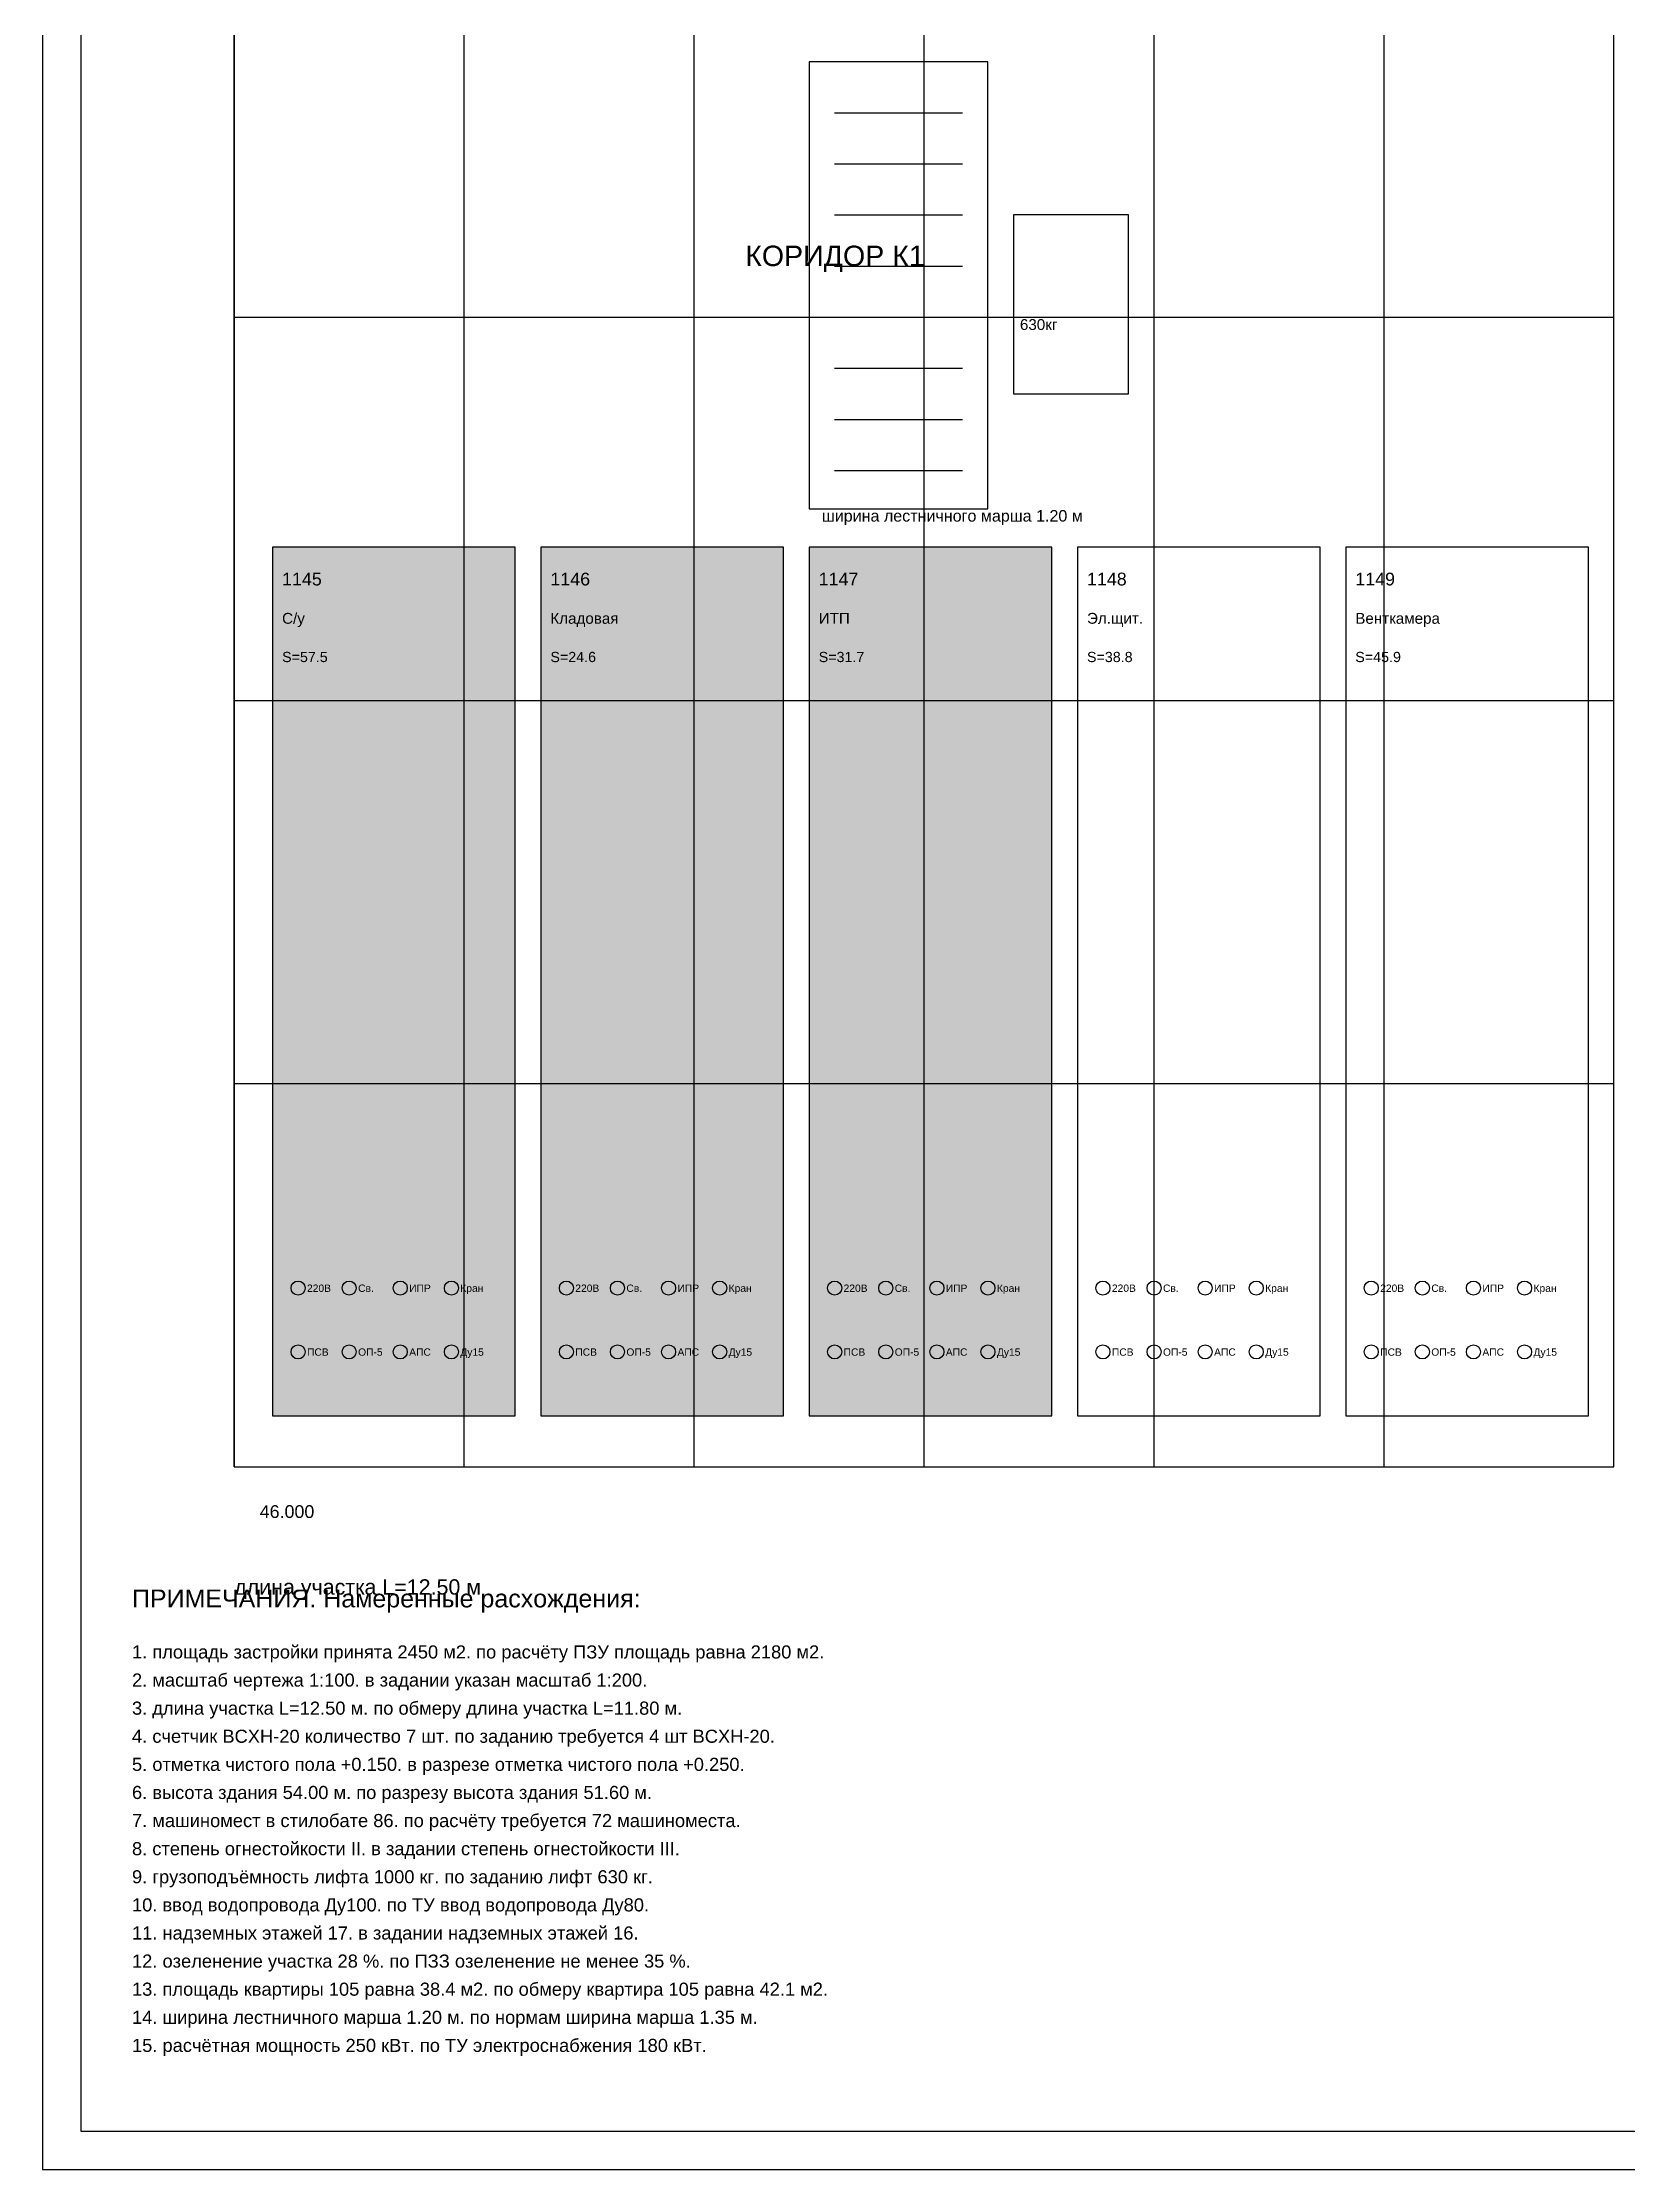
# Model space of a CAD drawing. Header units: millimetres. Extents: x 0 to 7008, y 0 to 594.
# Drawn here: x 1762 to 2010.1, y 0 to 333 of the extents above; entities that cross this region are included whole.
import ezdxf

# ---------------------------------------------------------------- set-up
doc = ezdxf.new("R2010")
doc.units = ezdxf.units.MM
for name, color, linetype in [('DIM', 3, 'Continuous'), ('GRAPH', 7, 'Continuous'), ('TABLE_FILL', 8, 'Continuous'), ('TEXT', 2, 'Continuous')]:
    doc.layers.add(name, color=color, linetype=linetype)
doc.styles.get("Standard").update_dxf_attribs({"font": 'arial.ttf'})

msp = doc.modelspace()

# ---------------------------------------------------------------- hatches: boundary and pattern name
at = {"layer": 'TABLE_FILL'}
for points in [[(1798, 118), (1836, 118), (1836, 254), (1798, 254)], [(1840, 118), (1878, 118), (1878, 254), (1840, 254)], [(1882, 118), (1920, 118), (1920, 254), (1882, 254)]]:
    msp.add_hatch(color=7, dxfattribs=at).paths.add_polyline_path(points)

# ---------------------------------------------------------------- linework, layer by layer
at = {"layer": 'GRAPH'}
for p, q in [((1768, 588), (1768, 6)), ((1792, 110), (1792, 470)), ((1792, 470), (1792, 110)), ((1828, 110), (1828, 470)), ((1864, 110), (1864, 470)), ((1900, 110), (1900, 470)), ((1936, 110), (1936, 470)), ((1972, 110), (1972, 470)), ((2008, 110), (2008, 470)), ((2008, 110), (2008, 470)), ((1910, 330), (1882, 330)), ((1882, 330), (1882, 260)), ((1910, 260), (1910, 330)), ((1886, 322), (1906, 322)), ((1886, 314), (1906, 314)), ((1886, 306), (1906, 306)), ((1932, 306), (1914, 306)), ((1914, 306), (1914, 278)), ((1932, 278), (1932, 306)), ((1886, 298), (1906, 298)), ((1792, 290), (2008, 290)), ((1886, 290), (1906, 290)), ((1886, 282), (1906, 282)), ((1914, 278), (1932, 278)), ((1886, 274), (1906, 274)), ((1886, 266), (1906, 266)), ((1882, 260), (1910, 260)), ((1836, 254), (1798, 254)), ((1798, 254), (1798, 118)), ((1836, 118), (1836, 254)), ((1878, 254), (1840, 254)), ((1840, 254), (1840, 118)), ((1878, 118), (1878, 254)), ((1920, 254), (1882, 254)), ((1882, 254), (1882, 118)), ((1920, 118), (1920, 254)), ((1962, 254), (1924, 254)), ((1924, 254), (1924, 118)), ((1962, 118), (1962, 254)), ((2004, 254), (1966, 254)), ((1966, 254), (1966, 118)), ((2004, 118), (2004, 254)), ((1792, 230), (2008, 230)), ((1792, 170), (2008, 170)), ((1798, 118), (1836, 118)), ((1840, 118), (1878, 118)), ((1882, 118), (1920, 118)), ((1924, 118), (1962, 118)), ((1966, 118), (2004, 118)), ((1792, 110), (2008, 110)), ((1792, 110), (2008, 110)), ((1768, 6), (2597, 6))]:
    msp.add_line(p, q, dxfattribs=at)
msp.add_lwpolyline([(1762, 0), (2603, 0), (2603, 594), (1762, 594)], close=True, dxfattribs=at)
for centre in [(1802, 138), (1810, 138), (1818, 138), (1826, 138), (1844, 138), (1852, 138), (1860, 138), (1868, 138), (1886, 138), (1894, 138), (1902, 138), (1910, 138), (1928, 138), (1936, 138), (1944, 138), (1952, 138), (1970, 138), (1978, 138), (1986, 138), (1994, 138), (1802, 128), (1810, 128), (1818, 128), (1826, 128), (1844, 128), (1852, 128), (1860, 128), (1868, 128), (1886, 128), (1894, 128), (1902, 128), (1910, 128), (1928, 128), (1936, 128), (1944, 128), (1952, 128), (1970, 128), (1978, 128), (1986, 128), (1994, 128)]:
    msp.add_circle(centre, 1.1, dxfattribs=at)

# ---------------------------------------------------------------- texts
at = {"layer": 'DIM'}
for s, height, p in [('ширина лестничного марша 1.20 м', 1.8, (1884, 258)), ('46.000', 2, (1796, 102)), ('длина участка L=12.50 м', 2.4, (1792, 90))]:
    msp.add_text(s, height=height, dxfattribs=at).set_placement(p)
at = {"layer": 'TEXT'}
for s, height, p in [('КОРИДОР К1', 3.2, (1872, 298)), ('630кг', 1.7, (1915, 288)), ('1145', 2, (1799.5, 248)), ('1146', 2, (1841.5, 248)), ('1147', 2, (1883.5, 248)), ('1148', 2, (1925.5, 248)), ('1149', 2, (1967.5, 248)), ('С/у', 1.7, (1799.5, 242)), ('Кладовая', 1.7, (1841.5, 242)), ('ИТП', 1.7, (1883.5, 242)), ('Эл.щит.', 1.7, (1925.5, 242)), ('Венткамера', 1.7, (1967.5, 242)), ('S=57.5', 1.6, (1799.5, 236)), ('S=24.6', 1.6, (1841.5, 236)), ('S=31.7', 1.6, (1883.5, 236)), ('S=38.8', 1.6, (1925.5, 236)), ('S=45.9', 1.6, (1967.5, 236)), ('220В', 1.15, (1803.4, 137.4)), ('Св.', 1.15, (1811.4, 137.4)), ('ИПР', 1.15, (1819.4, 137.4)), ('Кран', 1.15, (1827.4, 137.4)), ('220В', 1.15, (1845.4, 137.4)), ('Св.', 1.15, (1853.4, 137.4)), ('ИПР', 1.15, (1861.4, 137.4)), ('Кран', 1.15, (1869.4, 137.4)), ('220В', 1.15, (1887.4, 137.4)), ('Св.', 1.15, (1895.4, 137.4)), ('ИПР', 1.15, (1903.4, 137.4)), ('Кран', 1.15, (1911.4, 137.4)), ('220В', 1.15, (1929.4, 137.4)), ('Св.', 1.15, (1937.4, 137.4)), ('ИПР', 1.15, (1945.4, 137.4)), ('Кран', 1.15, (1953.4, 137.4)), ('220В', 1.15, (1971.4, 137.4)), ('Св.', 1.15, (1979.4, 137.4)), ('ИПР', 1.15, (1987.4, 137.4)), ('Кран', 1.15, (1995.4, 137.4)), ('ПСВ', 1.15, (1803.4, 127.4)), ('ОП-5', 1.15, (1811.4, 127.4)), ('АПС', 1.15, (1819.4, 127.4)), ('Ду15', 1.15, (1827.4, 127.4)), ('ПСВ', 1.15, (1845.4, 127.4)), ('ОП-5', 1.15, (1853.4, 127.4)), ('АПС', 1.15, (1861.4, 127.4)), ('Ду15', 1.15, (1869.4, 127.4)), ('ПСВ', 1.15, (1887.4, 127.4)), ('ОП-5', 1.15, (1895.4, 127.4)), ('АПС', 1.15, (1903.4, 127.4)), ('Ду15', 1.15, (1911.4, 127.4)), ('ПСВ', 1.15, (1929.4, 127.4)), ('ОП-5', 1.15, (1937.4, 127.4)), ('АПС', 1.15, (1945.4, 127.4)), ('Ду15', 1.15, (1953.4, 127.4)), ('ПСВ', 1.15, (1971.4, 127.4)), ('ОП-5', 1.15, (1979.4, 127.4)), ('АПС', 1.15, (1987.4, 127.4)), ('Ду15', 1.15, (1995.4, 127.4)), ('ПРИМЕЧАНИЯ. Намеренные расхождения:', 2.8, (1776, 88)), ('1. площадь застройки принята 2450 м2. по расчёту ПЗУ площадь равна 2180 м2.', 2.05, (1776, 80)), ('2. масштаб чертежа 1:100. в задании указан масштаб 1:200.', 2.05, (1776, 75.6)), ('3. длина участка L=12.50 м. по обмеру длина участка L=11.80 м.', 2.05, (1776, 71.2)), ('4. счетчик ВСХН-20 количество 7 шт. по заданию требуется 4 шт ВСХН-20.', 2.05, (1776, 66.8)), ('5. отметка чистого пола +0.150. в разрезе отметка чистого пола +0.250.', 2.05, (1776, 62.4)), ('6. высота здания 54.00 м. по разрезу высота здания 51.60 м.', 2.05, (1776, 58)), ('7. машиномест в стилобате 86. по расчёту требуется 72 машиноместа.', 2.05, (1776, 53.6)), ('8. степень огнестойкости II. в задании степень огнестойкости III.', 2.05, (1776, 49.2)), ('9. грузоподъёмность лифта 1000 кг. по заданию лифт 630 кг.', 2.05, (1776, 44.8)), ('10. ввод водопровода Ду100. по ТУ ввод водопровода Ду80.', 2.05, (1776, 40.4)), ('11. надземных этажей 17. в задании надземных этажей 16.', 2.05, (1776, 36)), ('12. озеленение участка 28 %. по ПЗЗ озеленение не менее 35 %.', 2.05, (1776, 31.6)), ('13. площадь квартиры 105 равна 38.4 м2. по обмеру квартира 105 равна 42.1 м2.', 2.05, (1776, 27.2)), ('14. ширина лестничного марша 1.20 м. по нормам ширина марша 1.35 м.', 2.05, (1776, 22.8)), ('15. расчётная мощность 250 кВт. по ТУ электроснабжения 180 кВт.', 2.05, (1776, 18.4))]:
    msp.add_text(s, height=height, dxfattribs=at).set_placement(p)

doc.saveas('drawing.dxf')
